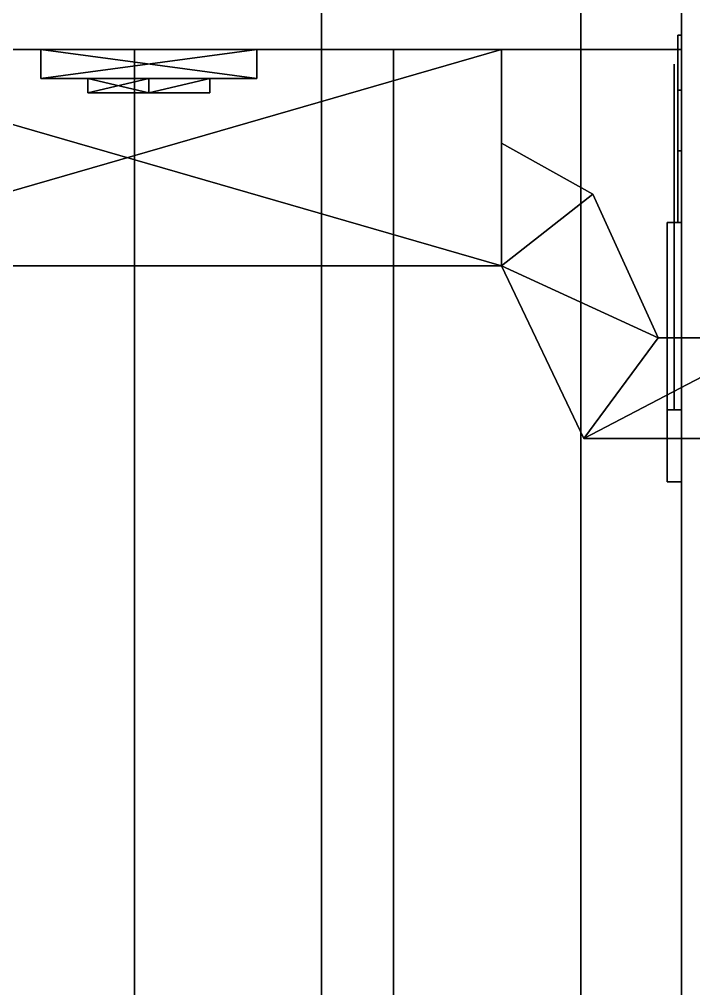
# Model space of a CAD drawing. Extents: x 0 to 4956, y -4930 to 0.
# Drawn here: x 624 to 670.8, y -2657.2 to -2589.9 of the extents above; entities that cross this region are included whole.
import ezdxf

# ---------------------------------------------------------------- set-up
doc = ezdxf.new("R2010")
doc.units = 0
for name, color, linetype in [('LAYER0', 7, 'CONTINUOUS'), ('LAYER144', 7, 'CONTINUOUS'), ('LAYER148', 7, 'CONTINUOUS'), ('LAYER152', 7, 'CONTINUOUS'), ('LAYER163', 7, 'CONTINUOUS'), ('LAYER372', 28, 'CONTINUOUS'), ('LAYER373', 253, 'CONTINUOUS'), ('LAYER374', 28, 'CONTINUOUS'), ('LAYER375', 253, 'CONTINUOUS'), ('LAYER376', 28, 'CONTINUOUS'), ('LAYER377', 253, 'CONTINUOUS'), ('LAYER378', 28, 'CONTINUOUS'), ('LAYER379', 253, 'CONTINUOUS'), ('LAYER380', 28, 'CONTINUOUS'), ('LAYER381', 253, 'CONTINUOUS'), ('LAYER382', 9, 'CONTINUOUS'), ('LAYER640', 9, 'CONTINUOUS'), ('LAYER698', 9, 'CONTINUOUS')]:
    doc.layers.add(name, color=color, linetype=linetype)

msp = doc.modelspace()

# ---------------------------------------------------------------- linework, layer by layer
at = {"layer": 'LAYER0', "invisible_edges": 1}
for points in [[(4956, 0), (0, -4930), (0, 0), (4956, 0)], [(4956, -4930, 5), (0, 0, 5), (0, -4930, 5), (4956, -4930, 5)], [(0, 0, 5), (4956, -4930, 5), (4956, 0, 5), (0, 0, 5)], [(0, -4930), (4956, 0), (4956, -4930), (0, -4930)]]:
    msp.add_3dface(points, dxfattribs=at)
at = {"layer": 'LAYER144', "invisible_edges": 1}
for points in [[(120, -2592, 5), (670, -2574, 5), (670, -2592, 5), (120, -2592, 5)], [(670, -2574, 5), (120, -2592, 5), (120, -2574, 5), (670, -2574, 5)], [(120, -2574, 2545), (670, -2592, 2545), (670, -2574, 2545), (120, -2574, 2545)], [(670, -2592, 2545), (120, -2574, 2545), (120, -2592, 2545), (670, -2592, 2545)], [(670, -2592, 2545), (670, -2574, 5), (670, -2574, 2545), (670, -2592, 2545)], [(670, -2574, 5), (670, -2592, 2545), (670, -2592, 5), (670, -2574, 5)], [(670, -2592, 2545), (120, -2592, 5), (670, -2592, 5), (670, -2592, 2545)], [(120, -2592, 5), (670, -2592, 2545), (120, -2592, 2545), (120, -2592, 5)]]:
    msp.add_3dface(points, dxfattribs=at)
at = {"layer": 'LAYER148', "invisible_edges": 1}
for points in [[(120, -2592, 85), (670, -3372, 85), (120, -3372, 85), (120, -2592, 85)], [(670, -3372, 85), (120, -2592, 85), (670, -2592, 85), (670, -3372, 85)], [(120, -2592, 85), (670, -2592, 103), (670, -2592, 85), (120, -2592, 85)], [(670, -2592, 103), (120, -2592, 85), (120, -2592, 103), (670, -2592, 103)], [(670, -2592, 103), (120, -3372, 103), (670, -3372, 103), (670, -2592, 103)], [(120, -3372, 103), (670, -2592, 103), (120, -2592, 103), (120, -3372, 103)], [(670, -2592, 103), (670, -3372, 85), (670, -2592, 85), (670, -2592, 103)], [(670, -3372, 85), (670, -2592, 103), (670, -3372, 103), (670, -3372, 85)]]:
    msp.add_3dface(points, dxfattribs=at)
at = {"layer": 'LAYER152', "invisible_edges": 1}
for points in [[(632, -2592, 85), (632, -3372, 5), (632, -3372, 85), (632, -2592, 85)], [(632, -3372, 5), (632, -2592, 85), (632, -2592, 5), (632, -3372, 5)], [(650, -2592, 5), (632, -3372, 5), (632, -2592, 5), (650, -2592, 5)], [(632, -3372, 5), (650, -2592, 5), (650, -3372, 5), (632, -3372, 5)], [(632, -2592, 85), (650, -2592, 5), (632, -2592, 5), (632, -2592, 85)], [(650, -2592, 5), (632, -2592, 85), (650, -2592, 85), (650, -2592, 5)], [(650, -3372, 85), (632, -2592, 85), (632, -3372, 85), (650, -3372, 85)], [(632, -2592, 85), (650, -3372, 85), (650, -2592, 85), (632, -2592, 85)], [(650, -2592, 5), (650, -3372, 85), (650, -3372, 5), (650, -2592, 5)], [(650, -3372, 85), (650, -2592, 5), (650, -2592, 85), (650, -3372, 85)]]:
    msp.add_3dface(points, dxfattribs=at)
at = {"layer": 'LAYER163', "invisible_edges": 1}
for points in [[(120, -3372, 2544), (670, -2592, 2544), (120, -2592, 2544), (120, -3372, 2544)], [(670, -2592, 2544), (120, -3372, 2544), (670, -3372, 2544), (670, -2592, 2544)], [(120, -2592, 2526), (670, -2592, 2544), (670, -2592, 2526), (120, -2592, 2526)], [(670, -2592, 2544), (120, -2592, 2526), (120, -2592, 2544), (670, -2592, 2544)], [(670, -3372, 2526), (120, -2592, 2526), (670, -2592, 2526), (670, -3372, 2526)], [(120, -2592, 2526), (670, -3372, 2526), (120, -3372, 2526), (120, -2592, 2526)], [(670, -3372, 2526), (670, -2592, 2544), (670, -3372, 2544), (670, -3372, 2526)], [(670, -2592, 2544), (670, -3372, 2526), (670, -2592, 2526), (670, -2592, 2544)]]:
    msp.add_3dface(points, dxfattribs=at)
at = {"layer": 'LAYER372'}
for points, invisible_edges in [([(669.75, -2591.99, 183.0251), (669.75, -2591, 188), (669.75, -2593, 188), (669.75, -2593, 182.5)], 10), ([(669.75, -2591, 188), (669.75, -2591.99, 192.9749), (669.75, -2593, 193.5), (669.75, -2593, 188)], 10), ([(669.75, -2594.808, 178.8076), (669.75, -2591.99, 183.0251), (669.75, -2593, 182.5), (669.75, -2596.5, 182.5)], 10), ([(669.75, -2591.99, 192.9749), (669.75, -2594.808, 197.1924), (669.75, -2596.5, 193.5), (669.75, -2593, 193.5)], 10), ([(669.5, -2593, 193.5), (669.5, -2593, 182.5), (669.5, -2600, 182.5), (669.5, -2599.791, 193.3167)], 4), ([(669.75, -2599.025, 175.9896), (669.75, -2594.808, 178.8076), (669.75, -2596.5, 182.5), (669.75, -2600, 182.5)], 10), ([(669.75, -2594.808, 197.1924), (669.75, -2599.025, 200.0104), (669.75, -2600, 193.5), (669.75, -2596.5, 193.5)], 10), ([(669.75, -2604, 175), (669.75, -2599.025, 175.9896), (669.75, -2600, 182.5), (669.75, -2604, 179)], 2), ([(669.75, -2599.025, 200.0104), (669.75, -2604, 201), (669.75, -2604, 197), (669.75, -2600, 193.5)], 8), ([(669.5, -2599.791, 193.3167), (669.5, -2600, 182.5), (669.5, -2604, 179), (669.5, -2604, 197)], 5), ([(669, -2622, 167), (669, -2617, 179), (669, -2604, 179), (669, -2604, 167)], 1), ([(669, -2622, 209), (669, -2617, 197), (669, -2604, 197), (669, -2604, 209)], 1), ([(669.5, -2604, 197), (669.5, -2604, 179), (669.5, -2617, 179), (669.5, -2617, 197)], 1), ([(669, -2622, 209), (669, -2622, 167), (669, -2617, 179), (669, -2617, 197)], 10)]:
    msp.add_3dface(points, dxfattribs=dict(at, invisible_edges=invisible_edges))
for points in [[(669, -2622, 167), (669, -2604, 167), (669, -2604, 167), (669, -2622, 167)], [(669, -2622, 209), (669, -2604, 209), (669, -2604, 209), (669, -2622, 209)], [(669, -2617, 179), (670, -2617, 179), (670, -2604, 179), (669, -2604, 179)], [(669, -2604, 179), (670, -2604, 179), (670, -2604, 167), (669, -2604, 167)], [(669, -2604, 167), (670, -2604, 167), (670, -2622, 167), (669, -2622, 167)], [(669, -2617, 197), (670, -2617, 197), (670, -2604, 197), (669, -2604, 197)], [(669, -2604, 197), (670, -2604, 197), (670, -2604, 209), (669, -2604, 209)], [(669, -2604, 209), (670, -2604, 209), (670, -2622, 209), (669, -2622, 209)], [(670, -2604, 179), (670, -2604, 167), (670, -2604, 179)], [(670, -2604, 197), (670, -2604, 209), (670, -2604, 197)], [(670, -2622, 167), (670, -2604, 167), (670, -2604, 209), (670, -2622, 209)], [(669, -2617, 179), (670, -2617, 179), (670, -2617, 197), (669, -2617, 197)], [(670, -2617, 179), (670, -2617, 197), (670, -2617, 179)], [(669, -2622, 209), (670, -2622, 209), (669, -2622, 209)], [(670, -2622, 167), (670, -2622, 209), (669, -2622, 209), (669, -2622, 167)]]:
    msp.add_3dface(points, dxfattribs=at)
at = {"layer": 'LAYER373'}
for points in [[(657.5, -2592, 181.2174), (657.5, -2607, 181.2174), (605.5, -2592, 181.2174), (657.5, -2592, 181.2174)], [(605.5, -2592, 181.2174), (657.5, -2607, 181.2174), (605.5, -2607, 181.2174), (605.5, -2592, 181.2174)], [(605.5, -2592, 194.7826), (605.5, -2607, 194.7826), (657.5, -2592, 194.7826), (605.5, -2592, 194.7826)], [(657.5, -2592, 194.7826), (605.5, -2607, 194.7826), (657.5, -2607, 194.7826), (657.5, -2592, 194.7826)], [(640.5, -2594, 214), (640.5, -2592, 214), (625.5, -2592, 214), (640.5, -2594, 214)], [(640.5, -2594, 214), (625.5, -2592, 214), (625.5, -2594, 214), (640.5, -2594, 214)], [(625.5, -2594, 214), (625.5, -2592, 214), (625.5, -2592, 162), (625.5, -2594, 214)], [(625.5, -2594, 214), (625.5, -2592, 162), (625.5, -2594, 162), (625.5, -2594, 214)], [(625.5, -2594, 162), (625.5, -2592, 162), (640.5, -2592, 162), (625.5, -2594, 162)], [(625.5, -2594, 162), (640.5, -2592, 162), (640.5, -2594, 162), (625.5, -2594, 162)], [(640.5, -2592, 162), (640.5, -2592, 214), (640.5, -2594, 214), (640.5, -2592, 162)], [(640.5, -2592, 162), (640.5, -2594, 214), (640.5, -2594, 162), (640.5, -2592, 162)], [(640.5, -2594, 162), (640.5, -2594, 214), (625.5, -2594, 214), (640.5, -2594, 162)], [(640.5, -2594, 162), (625.5, -2594, 214), (625.5, -2594, 162), (640.5, -2594, 162)], [(633, -2595, 201.2939), (628.76, -2595, 206.087), (633, -2594, 201.2939), (633, -2595, 201.2939)], [(633, -2594, 201.2939), (628.76, -2595, 206.087), (628.76, -2594, 206.087), (633, -2594, 201.2939)], [(628.76, -2595, 206.087), (633, -2595, 210.88), (628.76, -2594, 206.087), (628.76, -2595, 206.087)], [(628.76, -2594, 206.087), (633, -2595, 210.88), (633, -2594, 210.88), (628.76, -2594, 206.087)], [(633, -2594, 210.88), (628.76, -2594, 206.087), (633, -2594, 201.2939), (633, -2594, 210.88)], [(633, -2595, 165.12), (628.76, -2595, 169.913), (633, -2594, 165.12), (633, -2595, 165.12)], [(633, -2594, 165.12), (628.76, -2595, 169.913), (628.76, -2594, 169.913), (633, -2594, 165.12)], [(628.76, -2595, 169.913), (633, -2595, 174.7061), (628.76, -2594, 169.913), (628.76, -2595, 169.913)], [(628.76, -2594, 169.913), (633, -2595, 174.7061), (633, -2594, 174.7061), (628.76, -2594, 169.913)], [(633, -2594, 174.7061), (628.76, -2594, 169.913), (633, -2594, 165.12), (633, -2594, 174.7061)], [(637.24, -2595, 206.087), (633, -2595, 201.2939), (637.24, -2594, 206.087), (637.24, -2595, 206.087)], [(637.24, -2594, 206.087), (633, -2595, 201.2939), (633, -2594, 201.2939), (637.24, -2594, 206.087)], [(633, -2594, 210.88), (633, -2594, 201.2939), (637.24, -2594, 206.087), (633, -2594, 210.88)], [(633, -2594, 210.88), (633, -2595, 210.88), (637.24, -2594, 206.087), (633, -2594, 210.88)], [(637.24, -2594, 206.087), (633, -2595, 210.88), (637.24, -2595, 206.087), (637.24, -2594, 206.087)], [(637.24, -2595, 169.913), (633, -2595, 165.12), (637.24, -2594, 169.913), (637.24, -2595, 169.913)], [(637.24, -2594, 169.913), (633, -2595, 165.12), (633, -2594, 165.12), (637.24, -2594, 169.913)], [(633, -2594, 174.7061), (633, -2594, 165.12), (637.24, -2594, 169.913), (633, -2594, 174.7061)], [(633, -2594, 174.7061), (633, -2595, 174.7061), (637.24, -2594, 169.913), (633, -2594, 174.7061)], [(637.24, -2594, 169.913), (633, -2595, 174.7061), (637.24, -2595, 169.913), (637.24, -2594, 169.913)], [(633, -2595, 210.88), (628.76, -2595, 206.087), (637.24, -2595, 206.087), (633, -2595, 210.88)], [(637.24, -2595, 206.087), (628.76, -2595, 206.087), (633, -2595, 201.2939), (637.24, -2595, 206.087)], [(633, -2595, 174.7061), (628.76, -2595, 169.913), (637.24, -2595, 169.913), (633, -2595, 174.7061)], [(637.24, -2595, 169.913), (628.76, -2595, 169.913), (633, -2595, 165.12), (637.24, -2595, 169.913)], [(657.5, -2607, 194.7826), (663.84, -2602.04, 194.7826), (657.5, -2598.5, 194.7826), (657.5, -2607, 194.7826)], [(663.84, -2602.04, 181.2174), (657.5, -2607, 181.2174), (657.5, -2598.5, 181.2174), (663.84, -2602.04, 181.2174)], [(663.84, -2602.04, 194.7826), (657.5, -2607, 194.7826), (668.38, -2612, 194.7826), (663.84, -2602.04, 194.7826)], [(657.5, -2607, 181.2174), (663.84, -2602.04, 181.2174), (668.38, -2612, 181.2174), (657.5, -2607, 181.2174)], [(657.5, -2607, 181.2174), (657.5, -2607, 194.7826), (605.5, -2607, 181.2174), (657.5, -2607, 181.2174)], [(605.5, -2607, 181.2174), (657.5, -2607, 194.7826), (605.5, -2607, 194.7826), (605.5, -2607, 181.2174)], [(668.38, -2612, 194.7826), (657.5, -2607, 194.7826), (663.23, -2619, 194.7826), (668.38, -2612, 194.7826)], [(663.23, -2619, 181.2174), (663.23, -2619, 194.7826), (657.5, -2607, 181.2174), (663.23, -2619, 181.2174)], [(657.5, -2607, 181.2174), (663.23, -2619, 194.7826), (657.5, -2607, 194.7826), (657.5, -2607, 181.2174)], [(657.5, -2607, 181.2174), (668.38, -2612, 181.2174), (663.23, -2619, 181.2174), (657.5, -2607, 181.2174)], [(663.23, -2619, 194.7826), (677.6, -2619, 194.7826), (676.6, -2612, 194.7826), (663.23, -2619, 194.7826)], [(663.23, -2619, 194.7826), (676.6, -2612, 194.7826), (668.38, -2612, 194.7826), (663.23, -2619, 194.7826)], [(677.6, -2619, 181.2174), (663.23, -2619, 181.2174), (676.6, -2612, 181.2174), (677.6, -2619, 181.2174)], [(676.6, -2612, 181.2174), (663.23, -2619, 181.2174), (668.38, -2612, 181.2174), (676.6, -2612, 181.2174)], [(663.23, -2619, 194.7826), (663.23, -2619, 181.2174), (677.6, -2619, 181.2174), (663.23, -2619, 194.7826)], [(663.23, -2619, 194.7826), (677.6, -2619, 181.2174), (677.6, -2619, 194.7826), (663.23, -2619, 194.7826)]]:
    msp.add_3dface(points, dxfattribs=at)
at = {"layer": 'LAYER374'}
for points, invisible_edges in [([(669.75, -2591.99, 746.5251), (669.75, -2591, 751.5), (669.75, -2593, 751.5), (669.75, -2593, 746)], 10), ([(669.75, -2591, 751.5), (669.75, -2591.99, 756.4749), (669.75, -2593, 757), (669.75, -2593, 751.5)], 10), ([(669.75, -2594.808, 742.3076), (669.75, -2591.99, 746.5251), (669.75, -2593, 746), (669.75, -2596.5, 746)], 10), ([(669.75, -2591.99, 756.4749), (669.75, -2594.808, 760.6924), (669.75, -2596.5, 757), (669.75, -2593, 757)], 10), ([(669.5, -2593, 757), (669.5, -2593, 746), (669.5, -2600, 746), (669.5, -2599.791, 756.8167)], 4), ([(669.75, -2599.025, 739.4896), (669.75, -2594.808, 742.3076), (669.75, -2596.5, 746), (669.75, -2600, 746)], 10), ([(669.75, -2594.808, 760.6924), (669.75, -2599.025, 763.5104), (669.75, -2600, 757), (669.75, -2596.5, 757)], 10), ([(669.75, -2604, 738.5), (669.75, -2599.025, 739.4896), (669.75, -2600, 746), (669.75, -2604, 742.5)], 2), ([(669.75, -2599.025, 763.5104), (669.75, -2604, 764.5), (669.75, -2604, 760.5), (669.75, -2600, 757)], 8), ([(669.5, -2599.791, 756.8167), (669.5, -2600, 746), (669.5, -2604, 742.5), (669.5, -2604, 760.5)], 5), ([(669, -2622, 730.5), (669, -2617, 742.5), (669, -2604, 742.5), (669, -2604, 730.5)], 1), ([(669, -2622, 772.5), (669, -2617, 760.5), (669, -2604, 760.5), (669, -2604, 772.5)], 1), ([(669.5, -2604, 760.5), (669.5, -2604, 742.5), (669.5, -2617, 742.5), (669.5, -2617, 760.5)], 1), ([(669, -2622, 772.5), (669, -2622, 730.5), (669, -2617, 742.5), (669, -2617, 760.5)], 10)]:
    msp.add_3dface(points, dxfattribs=dict(at, invisible_edges=invisible_edges))
for points in [[(669, -2622, 730.5), (669, -2604, 730.5), (669, -2604, 730.5), (669, -2622, 730.5)], [(669, -2622, 772.5), (669, -2604, 772.5), (669, -2604, 772.5), (669, -2622, 772.5)], [(669, -2617, 742.5), (670, -2617, 742.5), (670, -2604, 742.5), (669, -2604, 742.5)], [(669, -2604, 742.5), (670, -2604, 742.5), (670, -2604, 730.5), (669, -2604, 730.5)], [(669, -2604, 730.5), (670, -2604, 730.5), (670, -2622, 730.5), (669, -2622, 730.5)], [(669, -2617, 760.5), (670, -2617, 760.5), (670, -2604, 760.5), (669, -2604, 760.5)], [(669, -2604, 760.5), (670, -2604, 760.5), (670, -2604, 772.5), (669, -2604, 772.5)], [(669, -2604, 772.5), (670, -2604, 772.5), (670, -2622, 772.5), (669, -2622, 772.5)], [(670, -2604, 742.5), (670, -2604, 730.5), (670, -2604, 742.5)], [(670, -2604, 760.5), (670, -2604, 772.5), (670, -2604, 760.5)], [(670, -2622, 730.5), (670, -2604, 730.5), (670, -2604, 772.5), (670, -2622, 772.5)], [(669, -2617, 742.5), (670, -2617, 742.5), (670, -2617, 760.5), (669, -2617, 760.5)], [(670, -2617, 742.5), (670, -2617, 760.5), (670, -2617, 742.5)], [(669, -2622, 772.5), (670, -2622, 772.5), (669, -2622, 772.5)], [(670, -2622, 730.5), (670, -2622, 772.5), (669, -2622, 772.5), (669, -2622, 730.5)]]:
    msp.add_3dface(points, dxfattribs=at)
at = {"layer": 'LAYER375'}
for points in [[(657.5, -2592, 744.7174), (657.5, -2607, 744.7174), (605.5, -2592, 744.7174), (657.5, -2592, 744.7174)], [(605.5, -2592, 744.7174), (657.5, -2607, 744.7174), (605.5, -2607, 744.7174), (605.5, -2592, 744.7174)], [(605.5, -2592, 758.2826), (605.5, -2607, 758.2826), (657.5, -2592, 758.2826), (605.5, -2592, 758.2826)], [(657.5, -2592, 758.2826), (605.5, -2607, 758.2826), (657.5, -2607, 758.2826), (657.5, -2592, 758.2826)], [(640.5, -2594, 777.5), (640.5, -2592, 777.5), (625.5, -2592, 777.5), (640.5, -2594, 777.5)], [(640.5, -2594, 777.5), (625.5, -2592, 777.5), (625.5, -2594, 777.5), (640.5, -2594, 777.5)], [(625.5, -2594, 777.5), (625.5, -2592, 777.5), (625.5, -2592, 725.5), (625.5, -2594, 777.5)], [(625.5, -2594, 777.5), (625.5, -2592, 725.5), (625.5, -2594, 725.5), (625.5, -2594, 777.5)], [(625.5, -2594, 725.5), (625.5, -2592, 725.5), (640.5, -2592, 725.5), (625.5, -2594, 725.5)], [(625.5, -2594, 725.5), (640.5, -2592, 725.5), (640.5, -2594, 725.5), (625.5, -2594, 725.5)], [(640.5, -2592, 725.5), (640.5, -2592, 777.5), (640.5, -2594, 777.5), (640.5, -2592, 725.5)], [(640.5, -2592, 725.5), (640.5, -2594, 777.5), (640.5, -2594, 725.5), (640.5, -2592, 725.5)], [(640.5, -2594, 725.5), (640.5, -2594, 777.5), (625.5, -2594, 777.5), (640.5, -2594, 725.5)], [(640.5, -2594, 725.5), (625.5, -2594, 777.5), (625.5, -2594, 725.5), (640.5, -2594, 725.5)], [(633, -2595, 764.7939), (628.76, -2595, 769.587), (633, -2594, 764.7939), (633, -2595, 764.7939)], [(633, -2594, 764.7939), (628.76, -2595, 769.587), (628.76, -2594, 769.587), (633, -2594, 764.7939)], [(628.76, -2595, 769.587), (633, -2595, 774.38), (628.76, -2594, 769.587), (628.76, -2595, 769.587)], [(628.76, -2594, 769.587), (633, -2595, 774.38), (633, -2594, 774.38), (628.76, -2594, 769.587)], [(633, -2594, 774.38), (628.76, -2594, 769.587), (633, -2594, 764.7939), (633, -2594, 774.38)], [(633, -2595, 728.62), (628.76, -2595, 733.413), (633, -2594, 728.62), (633, -2595, 728.62)], [(633, -2594, 728.62), (628.76, -2595, 733.413), (628.76, -2594, 733.413), (633, -2594, 728.62)], [(628.76, -2595, 733.413), (633, -2595, 738.2061), (628.76, -2594, 733.413), (628.76, -2595, 733.413)], [(628.76, -2594, 733.413), (633, -2595, 738.2061), (633, -2594, 738.2061), (628.76, -2594, 733.413)], [(633, -2594, 738.2061), (628.76, -2594, 733.413), (633, -2594, 728.62), (633, -2594, 738.2061)], [(637.24, -2595, 769.587), (633, -2595, 764.7939), (637.24, -2594, 769.587), (637.24, -2595, 769.587)], [(637.24, -2594, 769.587), (633, -2595, 764.7939), (633, -2594, 764.7939), (637.24, -2594, 769.587)], [(633, -2594, 774.38), (633, -2594, 764.7939), (637.24, -2594, 769.587), (633, -2594, 774.38)], [(633, -2594, 774.38), (633, -2595, 774.38), (637.24, -2594, 769.587), (633, -2594, 774.38)], [(637.24, -2594, 769.587), (633, -2595, 774.38), (637.24, -2595, 769.587), (637.24, -2594, 769.587)], [(637.24, -2595, 733.413), (633, -2595, 728.62), (637.24, -2594, 733.413), (637.24, -2595, 733.413)], [(637.24, -2594, 733.413), (633, -2595, 728.62), (633, -2594, 728.62), (637.24, -2594, 733.413)], [(633, -2594, 738.2061), (633, -2594, 728.62), (637.24, -2594, 733.413), (633, -2594, 738.2061)], [(633, -2594, 738.2061), (633, -2595, 738.2061), (637.24, -2594, 733.413), (633, -2594, 738.2061)], [(637.24, -2594, 733.413), (633, -2595, 738.2061), (637.24, -2595, 733.413), (637.24, -2594, 733.413)], [(633, -2595, 774.38), (628.76, -2595, 769.587), (637.24, -2595, 769.587), (633, -2595, 774.38)], [(637.24, -2595, 769.587), (628.76, -2595, 769.587), (633, -2595, 764.7939), (637.24, -2595, 769.587)], [(633, -2595, 738.2061), (628.76, -2595, 733.413), (637.24, -2595, 733.413), (633, -2595, 738.2061)], [(637.24, -2595, 733.413), (628.76, -2595, 733.413), (633, -2595, 728.62), (637.24, -2595, 733.413)], [(657.5, -2607, 758.2826), (663.84, -2602.04, 758.2826), (657.5, -2598.5, 758.2826), (657.5, -2607, 758.2826)], [(663.84, -2602.04, 744.7174), (657.5, -2607, 744.7174), (657.5, -2598.5, 744.7174), (663.84, -2602.04, 744.7174)], [(663.84, -2602.04, 758.2826), (657.5, -2607, 758.2826), (668.38, -2612, 758.2826), (663.84, -2602.04, 758.2826)], [(657.5, -2607, 744.7174), (663.84, -2602.04, 744.7174), (668.38, -2612, 744.7174), (657.5, -2607, 744.7174)], [(657.5, -2607, 744.7174), (657.5, -2607, 758.2826), (605.5, -2607, 744.7174), (657.5, -2607, 744.7174)], [(605.5, -2607, 744.7174), (657.5, -2607, 758.2826), (605.5, -2607, 758.2826), (605.5, -2607, 744.7174)], [(668.38, -2612, 758.2826), (657.5, -2607, 758.2826), (663.23, -2619, 758.2826), (668.38, -2612, 758.2826)], [(663.23, -2619, 744.7174), (663.23, -2619, 758.2826), (657.5, -2607, 744.7174), (663.23, -2619, 744.7174)], [(657.5, -2607, 744.7174), (663.23, -2619, 758.2826), (657.5, -2607, 758.2826), (657.5, -2607, 744.7174)], [(657.5, -2607, 744.7174), (668.38, -2612, 744.7174), (663.23, -2619, 744.7174), (657.5, -2607, 744.7174)], [(663.23, -2619, 758.2826), (677.6, -2619, 758.2826), (676.6, -2612, 758.2826), (663.23, -2619, 758.2826)], [(663.23, -2619, 758.2826), (676.6, -2612, 758.2826), (668.38, -2612, 758.2826), (663.23, -2619, 758.2826)], [(677.6, -2619, 744.7174), (663.23, -2619, 744.7174), (676.6, -2612, 744.7174), (677.6, -2619, 744.7174)], [(676.6, -2612, 744.7174), (663.23, -2619, 744.7174), (668.38, -2612, 744.7174), (676.6, -2612, 744.7174)], [(663.23, -2619, 758.2826), (663.23, -2619, 744.7174), (677.6, -2619, 744.7174), (663.23, -2619, 758.2826)], [(663.23, -2619, 758.2826), (677.6, -2619, 744.7174), (677.6, -2619, 758.2826), (663.23, -2619, 758.2826)]]:
    msp.add_3dface(points, dxfattribs=at)
at = {"layer": 'LAYER376'}
for points, invisible_edges in [([(669.75, -2591.99, 1310.025), (669.75, -2591, 1315), (669.75, -2593, 1315), (669.75, -2593, 1309.5)], 10), ([(669.75, -2591, 1315), (669.75, -2591.99, 1319.975), (669.75, -2593, 1320.5), (669.75, -2593, 1315)], 10), ([(669.75, -2594.808, 1305.808), (669.75, -2591.99, 1310.025), (669.75, -2593, 1309.5), (669.75, -2596.5, 1309.5)], 10), ([(669.75, -2591.99, 1319.975), (669.75, -2594.808, 1324.192), (669.75, -2596.5, 1320.5), (669.75, -2593, 1320.5)], 10), ([(669.5, -2593, 1320.5), (669.5, -2593, 1309.5), (669.5, -2600, 1309.5), (669.5, -2599.791, 1320.317)], 4), ([(669.75, -2599.025, 1302.99), (669.75, -2594.808, 1305.808), (669.75, -2596.5, 1309.5), (669.75, -2600, 1309.5)], 10), ([(669.75, -2594.808, 1324.192), (669.75, -2599.025, 1327.01), (669.75, -2600, 1320.5), (669.75, -2596.5, 1320.5)], 10), ([(669.75, -2604, 1302), (669.75, -2599.025, 1302.99), (669.75, -2600, 1309.5), (669.75, -2604, 1306)], 2), ([(669.75, -2599.025, 1327.01), (669.75, -2604, 1328), (669.75, -2604, 1324), (669.75, -2600, 1320.5)], 8), ([(669.5, -2599.791, 1320.317), (669.5, -2600, 1309.5), (669.5, -2604, 1306), (669.5, -2604, 1324)], 5), ([(669, -2622, 1294), (669, -2617, 1306), (669, -2604, 1306), (669, -2604, 1294)], 1), ([(669, -2622, 1336), (669, -2617, 1324), (669, -2604, 1324), (669, -2604, 1336)], 1), ([(669.5, -2604, 1324), (669.5, -2604, 1306), (669.5, -2617, 1306), (669.5, -2617, 1324)], 1), ([(669, -2622, 1336), (669, -2622, 1294), (669, -2617, 1306), (669, -2617, 1324)], 10)]:
    msp.add_3dface(points, dxfattribs=dict(at, invisible_edges=invisible_edges))
for points in [[(669, -2622, 1294), (669, -2604, 1294), (669, -2604, 1294), (669, -2622, 1294)], [(669, -2622, 1336), (669, -2604, 1336), (669, -2604, 1336), (669, -2622, 1336)], [(669, -2617, 1306), (670, -2617, 1306), (670, -2604, 1306), (669, -2604, 1306)], [(669, -2604, 1306), (670, -2604, 1306), (670, -2604, 1294), (669, -2604, 1294)], [(669, -2604, 1294), (670, -2604, 1294), (670, -2622, 1294), (669, -2622, 1294)], [(669, -2617, 1324), (670, -2617, 1324), (670, -2604, 1324), (669, -2604, 1324)], [(669, -2604, 1324), (670, -2604, 1324), (670, -2604, 1336), (669, -2604, 1336)], [(669, -2604, 1336), (670, -2604, 1336), (670, -2622, 1336), (669, -2622, 1336)], [(670, -2604, 1306), (670, -2604, 1294), (670, -2604, 1306)], [(670, -2604, 1324), (670, -2604, 1336), (670, -2604, 1324)], [(670, -2622, 1294), (670, -2604, 1294), (670, -2604, 1336), (670, -2622, 1336)], [(669, -2617, 1306), (670, -2617, 1306), (670, -2617, 1324), (669, -2617, 1324)], [(670, -2617, 1306), (670, -2617, 1324), (670, -2617, 1306)], [(669, -2622, 1336), (670, -2622, 1336), (669, -2622, 1336)], [(670, -2622, 1294), (670, -2622, 1336), (669, -2622, 1336), (669, -2622, 1294)]]:
    msp.add_3dface(points, dxfattribs=at)
at = {"layer": 'LAYER377'}
for points in [[(657.5, -2592, 1308.217), (657.5, -2607, 1308.217), (605.5, -2592, 1308.217), (657.5, -2592, 1308.217)], [(605.5, -2592, 1308.217), (657.5, -2607, 1308.217), (605.5, -2607, 1308.217), (605.5, -2592, 1308.217)], [(605.5, -2592, 1321.783), (605.5, -2607, 1321.783), (657.5, -2592, 1321.783), (605.5, -2592, 1321.783)], [(657.5, -2592, 1321.783), (605.5, -2607, 1321.783), (657.5, -2607, 1321.783), (657.5, -2592, 1321.783)], [(640.5, -2594, 1341), (640.5, -2592, 1341), (625.5, -2592, 1341), (640.5, -2594, 1341)], [(640.5, -2594, 1341), (625.5, -2592, 1341), (625.5, -2594, 1341), (640.5, -2594, 1341)], [(625.5, -2594, 1341), (625.5, -2592, 1341), (625.5, -2592, 1289), (625.5, -2594, 1341)], [(625.5, -2594, 1341), (625.5, -2592, 1289), (625.5, -2594, 1289), (625.5, -2594, 1341)], [(625.5, -2594, 1289), (625.5, -2592, 1289), (640.5, -2592, 1289), (625.5, -2594, 1289)], [(625.5, -2594, 1289), (640.5, -2592, 1289), (640.5, -2594, 1289), (625.5, -2594, 1289)], [(640.5, -2592, 1289), (640.5, -2592, 1341), (640.5, -2594, 1341), (640.5, -2592, 1289)], [(640.5, -2592, 1289), (640.5, -2594, 1341), (640.5, -2594, 1289), (640.5, -2592, 1289)], [(640.5, -2594, 1289), (640.5, -2594, 1341), (625.5, -2594, 1341), (640.5, -2594, 1289)], [(640.5, -2594, 1289), (625.5, -2594, 1341), (625.5, -2594, 1289), (640.5, -2594, 1289)], [(633, -2595, 1328.294), (628.76, -2595, 1333.087), (633, -2594, 1328.294), (633, -2595, 1328.294)], [(633, -2594, 1328.294), (628.76, -2595, 1333.087), (628.76, -2594, 1333.087), (633, -2594, 1328.294)], [(628.76, -2595, 1333.087), (633, -2595, 1337.88), (628.76, -2594, 1333.087), (628.76, -2595, 1333.087)], [(628.76, -2594, 1333.087), (633, -2595, 1337.88), (633, -2594, 1337.88), (628.76, -2594, 1333.087)], [(633, -2594, 1337.88), (628.76, -2594, 1333.087), (633, -2594, 1328.294), (633, -2594, 1337.88)], [(633, -2595, 1292.12), (628.76, -2595, 1296.913), (633, -2594, 1292.12), (633, -2595, 1292.12)], [(633, -2594, 1292.12), (628.76, -2595, 1296.913), (628.76, -2594, 1296.913), (633, -2594, 1292.12)], [(628.76, -2595, 1296.913), (633, -2595, 1301.706), (628.76, -2594, 1296.913), (628.76, -2595, 1296.913)], [(628.76, -2594, 1296.913), (633, -2595, 1301.706), (633, -2594, 1301.706), (628.76, -2594, 1296.913)], [(633, -2594, 1301.706), (628.76, -2594, 1296.913), (633, -2594, 1292.12), (633, -2594, 1301.706)], [(637.24, -2595, 1333.087), (633, -2595, 1328.294), (637.24, -2594, 1333.087), (637.24, -2595, 1333.087)], [(637.24, -2594, 1333.087), (633, -2595, 1328.294), (633, -2594, 1328.294), (637.24, -2594, 1333.087)], [(633, -2594, 1337.88), (633, -2594, 1328.294), (637.24, -2594, 1333.087), (633, -2594, 1337.88)], [(633, -2594, 1337.88), (633, -2595, 1337.88), (637.24, -2594, 1333.087), (633, -2594, 1337.88)], [(637.24, -2594, 1333.087), (633, -2595, 1337.88), (637.24, -2595, 1333.087), (637.24, -2594, 1333.087)], [(637.24, -2595, 1296.913), (633, -2595, 1292.12), (637.24, -2594, 1296.913), (637.24, -2595, 1296.913)], [(637.24, -2594, 1296.913), (633, -2595, 1292.12), (633, -2594, 1292.12), (637.24, -2594, 1296.913)], [(633, -2594, 1301.706), (633, -2594, 1292.12), (637.24, -2594, 1296.913), (633, -2594, 1301.706)], [(633, -2594, 1301.706), (633, -2595, 1301.706), (637.24, -2594, 1296.913), (633, -2594, 1301.706)], [(637.24, -2594, 1296.913), (633, -2595, 1301.706), (637.24, -2595, 1296.913), (637.24, -2594, 1296.913)], [(633, -2595, 1337.88), (628.76, -2595, 1333.087), (637.24, -2595, 1333.087), (633, -2595, 1337.88)], [(637.24, -2595, 1333.087), (628.76, -2595, 1333.087), (633, -2595, 1328.294), (637.24, -2595, 1333.087)], [(633, -2595, 1301.706), (628.76, -2595, 1296.913), (637.24, -2595, 1296.913), (633, -2595, 1301.706)], [(637.24, -2595, 1296.913), (628.76, -2595, 1296.913), (633, -2595, 1292.12), (637.24, -2595, 1296.913)], [(657.5, -2607, 1321.783), (663.84, -2602.04, 1321.783), (657.5, -2598.5, 1321.783), (657.5, -2607, 1321.783)], [(663.84, -2602.04, 1308.217), (657.5, -2607, 1308.217), (657.5, -2598.5, 1308.217), (663.84, -2602.04, 1308.217)], [(663.84, -2602.04, 1321.783), (657.5, -2607, 1321.783), (668.38, -2612, 1321.783), (663.84, -2602.04, 1321.783)], [(657.5, -2607, 1308.217), (663.84, -2602.04, 1308.217), (668.38, -2612, 1308.217), (657.5, -2607, 1308.217)], [(657.5, -2607, 1308.217), (657.5, -2607, 1321.783), (605.5, -2607, 1308.217), (657.5, -2607, 1308.217)], [(605.5, -2607, 1308.217), (657.5, -2607, 1321.783), (605.5, -2607, 1321.783), (605.5, -2607, 1308.217)], [(668.38, -2612, 1321.783), (657.5, -2607, 1321.783), (663.23, -2619, 1321.783), (668.38, -2612, 1321.783)], [(663.23, -2619, 1308.217), (663.23, -2619, 1321.783), (657.5, -2607, 1308.217), (663.23, -2619, 1308.217)], [(657.5, -2607, 1308.217), (663.23, -2619, 1321.783), (657.5, -2607, 1321.783), (657.5, -2607, 1308.217)], [(657.5, -2607, 1308.217), (668.38, -2612, 1308.217), (663.23, -2619, 1308.217), (657.5, -2607, 1308.217)], [(663.23, -2619, 1321.783), (677.6, -2619, 1321.783), (676.6, -2612, 1321.783), (663.23, -2619, 1321.783)], [(663.23, -2619, 1321.783), (676.6, -2612, 1321.783), (668.38, -2612, 1321.783), (663.23, -2619, 1321.783)], [(677.6, -2619, 1308.217), (663.23, -2619, 1308.217), (676.6, -2612, 1308.217), (677.6, -2619, 1308.217)], [(676.6, -2612, 1308.217), (663.23, -2619, 1308.217), (668.38, -2612, 1308.217), (676.6, -2612, 1308.217)], [(663.23, -2619, 1321.783), (663.23, -2619, 1308.217), (677.6, -2619, 1308.217), (663.23, -2619, 1321.783)], [(663.23, -2619, 1321.783), (677.6, -2619, 1308.217), (677.6, -2619, 1321.783), (663.23, -2619, 1321.783)]]:
    msp.add_3dface(points, dxfattribs=at)
at = {"layer": 'LAYER378'}
for points, invisible_edges in [([(669.75, -2591.99, 1873.525), (669.75, -2591, 1878.5), (669.75, -2593, 1878.5), (669.75, -2593, 1873)], 10), ([(669.75, -2591, 1878.5), (669.75, -2591.99, 1883.475), (669.75, -2593, 1884), (669.75, -2593, 1878.5)], 10), ([(669.75, -2594.808, 1869.308), (669.75, -2591.99, 1873.525), (669.75, -2593, 1873), (669.75, -2596.5, 1873)], 10), ([(669.75, -2591.99, 1883.475), (669.75, -2594.808, 1887.692), (669.75, -2596.5, 1884), (669.75, -2593, 1884)], 10), ([(669.5, -2593, 1884), (669.5, -2593, 1873), (669.5, -2600, 1873), (669.5, -2599.791, 1883.817)], 4), ([(669.75, -2599.025, 1866.49), (669.75, -2594.808, 1869.308), (669.75, -2596.5, 1873), (669.75, -2600, 1873)], 10), ([(669.75, -2594.808, 1887.692), (669.75, -2599.025, 1890.51), (669.75, -2600, 1884), (669.75, -2596.5, 1884)], 10), ([(669.75, -2604, 1865.5), (669.75, -2599.025, 1866.49), (669.75, -2600, 1873), (669.75, -2604, 1869.5)], 2), ([(669.75, -2599.025, 1890.51), (669.75, -2604, 1891.5), (669.75, -2604, 1887.5), (669.75, -2600, 1884)], 8), ([(669.5, -2599.791, 1883.817), (669.5, -2600, 1873), (669.5, -2604, 1869.5), (669.5, -2604, 1887.5)], 5), ([(669, -2622, 1857.5), (669, -2617, 1869.5), (669, -2604, 1869.5), (669, -2604, 1857.5)], 1), ([(669, -2622, 1899.5), (669, -2617, 1887.5), (669, -2604, 1887.5), (669, -2604, 1899.5)], 1), ([(669.5, -2604, 1887.5), (669.5, -2604, 1869.5), (669.5, -2617, 1869.5), (669.5, -2617, 1887.5)], 1), ([(669, -2622, 1899.5), (669, -2622, 1857.5), (669, -2617, 1869.5), (669, -2617, 1887.5)], 10)]:
    msp.add_3dface(points, dxfattribs=dict(at, invisible_edges=invisible_edges))
for points in [[(669, -2622, 1857.5), (669, -2604, 1857.5), (669, -2604, 1857.5), (669, -2622, 1857.5)], [(669, -2622, 1899.5), (669, -2604, 1899.5), (669, -2604, 1899.5), (669, -2622, 1899.5)], [(669, -2617, 1869.5), (670, -2617, 1869.5), (670, -2604, 1869.5), (669, -2604, 1869.5)], [(669, -2604, 1869.5), (670, -2604, 1869.5), (670, -2604, 1857.5), (669, -2604, 1857.5)], [(669, -2604, 1857.5), (670, -2604, 1857.5), (670, -2622, 1857.5), (669, -2622, 1857.5)], [(669, -2617, 1887.5), (670, -2617, 1887.5), (670, -2604, 1887.5), (669, -2604, 1887.5)], [(669, -2604, 1887.5), (670, -2604, 1887.5), (670, -2604, 1899.5), (669, -2604, 1899.5)], [(669, -2604, 1899.5), (670, -2604, 1899.5), (670, -2622, 1899.5), (669, -2622, 1899.5)], [(670, -2604, 1869.5), (670, -2604, 1857.5), (670, -2604, 1869.5)], [(670, -2604, 1887.5), (670, -2604, 1899.5), (670, -2604, 1887.5)], [(670, -2622, 1857.5), (670, -2604, 1857.5), (670, -2604, 1899.5), (670, -2622, 1899.5)], [(669, -2617, 1869.5), (670, -2617, 1869.5), (670, -2617, 1887.5), (669, -2617, 1887.5)], [(670, -2617, 1869.5), (670, -2617, 1887.5), (670, -2617, 1869.5)], [(669, -2622, 1899.5), (670, -2622, 1899.5), (669, -2622, 1899.5)], [(670, -2622, 1857.5), (670, -2622, 1899.5), (669, -2622, 1899.5), (669, -2622, 1857.5)]]:
    msp.add_3dface(points, dxfattribs=at)
at = {"layer": 'LAYER379'}
for points in [[(657.5, -2592, 1871.717), (657.5, -2607, 1871.717), (605.5, -2592, 1871.717), (657.5, -2592, 1871.717)], [(605.5, -2592, 1871.717), (657.5, -2607, 1871.717), (605.5, -2607, 1871.717), (605.5, -2592, 1871.717)], [(605.5, -2592, 1885.283), (605.5, -2607, 1885.283), (657.5, -2592, 1885.283), (605.5, -2592, 1885.283)], [(657.5, -2592, 1885.283), (605.5, -2607, 1885.283), (657.5, -2607, 1885.283), (657.5, -2592, 1885.283)], [(640.5, -2594, 1904.5), (640.5, -2592, 1904.5), (625.5, -2592, 1904.5), (640.5, -2594, 1904.5)], [(640.5, -2594, 1904.5), (625.5, -2592, 1904.5), (625.5, -2594, 1904.5), (640.5, -2594, 1904.5)], [(625.5, -2594, 1904.5), (625.5, -2592, 1904.5), (625.5, -2592, 1852.5), (625.5, -2594, 1904.5)], [(625.5, -2594, 1904.5), (625.5, -2592, 1852.5), (625.5, -2594, 1852.5), (625.5, -2594, 1904.5)], [(625.5, -2594, 1852.5), (625.5, -2592, 1852.5), (640.5, -2592, 1852.5), (625.5, -2594, 1852.5)], [(625.5, -2594, 1852.5), (640.5, -2592, 1852.5), (640.5, -2594, 1852.5), (625.5, -2594, 1852.5)], [(640.5, -2592, 1852.5), (640.5, -2592, 1904.5), (640.5, -2594, 1904.5), (640.5, -2592, 1852.5)], [(640.5, -2592, 1852.5), (640.5, -2594, 1904.5), (640.5, -2594, 1852.5), (640.5, -2592, 1852.5)], [(640.5, -2594, 1852.5), (640.5, -2594, 1904.5), (625.5, -2594, 1904.5), (640.5, -2594, 1852.5)], [(640.5, -2594, 1852.5), (625.5, -2594, 1904.5), (625.5, -2594, 1852.5), (640.5, -2594, 1852.5)], [(633, -2595, 1891.794), (628.76, -2595, 1896.587), (633, -2594, 1891.794), (633, -2595, 1891.794)], [(633, -2594, 1891.794), (628.76, -2595, 1896.587), (628.76, -2594, 1896.587), (633, -2594, 1891.794)], [(628.76, -2595, 1896.587), (633, -2595, 1901.38), (628.76, -2594, 1896.587), (628.76, -2595, 1896.587)], [(628.76, -2594, 1896.587), (633, -2595, 1901.38), (633, -2594, 1901.38), (628.76, -2594, 1896.587)], [(633, -2594, 1901.38), (628.76, -2594, 1896.587), (633, -2594, 1891.794), (633, -2594, 1901.38)], [(633, -2595, 1855.62), (628.76, -2595, 1860.413), (633, -2594, 1855.62), (633, -2595, 1855.62)], [(633, -2594, 1855.62), (628.76, -2595, 1860.413), (628.76, -2594, 1860.413), (633, -2594, 1855.62)], [(628.76, -2595, 1860.413), (633, -2595, 1865.206), (628.76, -2594, 1860.413), (628.76, -2595, 1860.413)], [(628.76, -2594, 1860.413), (633, -2595, 1865.206), (633, -2594, 1865.206), (628.76, -2594, 1860.413)], [(633, -2594, 1865.206), (628.76, -2594, 1860.413), (633, -2594, 1855.62), (633, -2594, 1865.206)], [(637.24, -2595, 1896.587), (633, -2595, 1891.794), (637.24, -2594, 1896.587), (637.24, -2595, 1896.587)], [(637.24, -2594, 1896.587), (633, -2595, 1891.794), (633, -2594, 1891.794), (637.24, -2594, 1896.587)], [(633, -2594, 1901.38), (633, -2594, 1891.794), (637.24, -2594, 1896.587), (633, -2594, 1901.38)], [(633, -2594, 1901.38), (633, -2595, 1901.38), (637.24, -2594, 1896.587), (633, -2594, 1901.38)], [(637.24, -2594, 1896.587), (633, -2595, 1901.38), (637.24, -2595, 1896.587), (637.24, -2594, 1896.587)], [(637.24, -2595, 1860.413), (633, -2595, 1855.62), (637.24, -2594, 1860.413), (637.24, -2595, 1860.413)], [(637.24, -2594, 1860.413), (633, -2595, 1855.62), (633, -2594, 1855.62), (637.24, -2594, 1860.413)], [(633, -2594, 1865.206), (633, -2594, 1855.62), (637.24, -2594, 1860.413), (633, -2594, 1865.206)], [(633, -2594, 1865.206), (633, -2595, 1865.206), (637.24, -2594, 1860.413), (633, -2594, 1865.206)], [(637.24, -2594, 1860.413), (633, -2595, 1865.206), (637.24, -2595, 1860.413), (637.24, -2594, 1860.413)], [(633, -2595, 1901.38), (628.76, -2595, 1896.587), (637.24, -2595, 1896.587), (633, -2595, 1901.38)], [(637.24, -2595, 1896.587), (628.76, -2595, 1896.587), (633, -2595, 1891.794), (637.24, -2595, 1896.587)], [(633, -2595, 1865.206), (628.76, -2595, 1860.413), (637.24, -2595, 1860.413), (633, -2595, 1865.206)], [(637.24, -2595, 1860.413), (628.76, -2595, 1860.413), (633, -2595, 1855.62), (637.24, -2595, 1860.413)], [(657.5, -2607, 1885.283), (663.84, -2602.04, 1885.283), (657.5, -2598.5, 1885.283), (657.5, -2607, 1885.283)], [(663.84, -2602.04, 1871.717), (657.5, -2607, 1871.717), (657.5, -2598.5, 1871.717), (663.84, -2602.04, 1871.717)], [(663.84, -2602.04, 1885.283), (657.5, -2607, 1885.283), (668.38, -2612, 1885.283), (663.84, -2602.04, 1885.283)], [(657.5, -2607, 1871.717), (663.84, -2602.04, 1871.717), (668.38, -2612, 1871.717), (657.5, -2607, 1871.717)], [(657.5, -2607, 1871.717), (657.5, -2607, 1885.283), (605.5, -2607, 1871.717), (657.5, -2607, 1871.717)], [(605.5, -2607, 1871.717), (657.5, -2607, 1885.283), (605.5, -2607, 1885.283), (605.5, -2607, 1871.717)], [(668.38, -2612, 1885.283), (657.5, -2607, 1885.283), (663.23, -2619, 1885.283), (668.38, -2612, 1885.283)], [(663.23, -2619, 1871.717), (663.23, -2619, 1885.283), (657.5, -2607, 1871.717), (663.23, -2619, 1871.717)], [(657.5, -2607, 1871.717), (663.23, -2619, 1885.283), (657.5, -2607, 1885.283), (657.5, -2607, 1871.717)], [(657.5, -2607, 1871.717), (668.38, -2612, 1871.717), (663.23, -2619, 1871.717), (657.5, -2607, 1871.717)], [(663.23, -2619, 1885.283), (677.6, -2619, 1885.283), (676.6, -2612, 1885.283), (663.23, -2619, 1885.283)], [(663.23, -2619, 1885.283), (676.6, -2612, 1885.283), (668.38, -2612, 1885.283), (663.23, -2619, 1885.283)], [(677.6, -2619, 1871.717), (663.23, -2619, 1871.717), (676.6, -2612, 1871.717), (677.6, -2619, 1871.717)], [(676.6, -2612, 1871.717), (663.23, -2619, 1871.717), (668.38, -2612, 1871.717), (676.6, -2612, 1871.717)], [(663.23, -2619, 1885.283), (663.23, -2619, 1871.717), (677.6, -2619, 1871.717), (663.23, -2619, 1885.283)], [(663.23, -2619, 1885.283), (677.6, -2619, 1871.717), (677.6, -2619, 1885.283), (663.23, -2619, 1885.283)]]:
    msp.add_3dface(points, dxfattribs=at)
at = {"layer": 'LAYER380'}
for points, invisible_edges in [([(669.75, -2591.99, 2437.025), (669.75, -2591, 2442), (669.75, -2593, 2442), (669.75, -2593, 2436.5)], 10), ([(669.75, -2591, 2442), (669.75, -2591.99, 2446.975), (669.75, -2593, 2447.5), (669.75, -2593, 2442)], 10), ([(669.75, -2594.808, 2432.808), (669.75, -2591.99, 2437.025), (669.75, -2593, 2436.5), (669.75, -2596.5, 2436.5)], 10), ([(669.75, -2591.99, 2446.975), (669.75, -2594.808, 2451.192), (669.75, -2596.5, 2447.5), (669.75, -2593, 2447.5)], 10), ([(669.5, -2593, 2447.5), (669.5, -2593, 2436.5), (669.5, -2600, 2436.5), (669.5, -2599.791, 2447.317)], 4), ([(669.75, -2599.025, 2429.99), (669.75, -2594.808, 2432.808), (669.75, -2596.5, 2436.5), (669.75, -2600, 2436.5)], 10), ([(669.75, -2594.808, 2451.192), (669.75, -2599.025, 2454.01), (669.75, -2600, 2447.5), (669.75, -2596.5, 2447.5)], 10), ([(669.75, -2604, 2429), (669.75, -2599.025, 2429.99), (669.75, -2600, 2436.5), (669.75, -2604, 2433)], 2), ([(669.75, -2599.025, 2454.01), (669.75, -2604, 2455), (669.75, -2604, 2451), (669.75, -2600, 2447.5)], 8), ([(669.5, -2599.791, 2447.317), (669.5, -2600, 2436.5), (669.5, -2604, 2433), (669.5, -2604, 2451)], 5), ([(669, -2622, 2421), (669, -2617, 2433), (669, -2604, 2433), (669, -2604, 2421)], 1), ([(669, -2622, 2463), (669, -2617, 2451), (669, -2604, 2451), (669, -2604, 2463)], 1), ([(669.5, -2604, 2451), (669.5, -2604, 2433), (669.5, -2617, 2433), (669.5, -2617, 2451)], 1), ([(669, -2622, 2463), (669, -2622, 2421), (669, -2617, 2433), (669, -2617, 2451)], 10)]:
    msp.add_3dface(points, dxfattribs=dict(at, invisible_edges=invisible_edges))
for points in [[(669, -2622, 2421), (669, -2604, 2421), (669, -2604, 2421), (669, -2622, 2421)], [(669, -2622, 2463), (669, -2604, 2463), (669, -2604, 2463), (669, -2622, 2463)], [(669, -2617, 2433), (670, -2617, 2433), (670, -2604, 2433), (669, -2604, 2433)], [(669, -2604, 2433), (670, -2604, 2433), (670, -2604, 2421), (669, -2604, 2421)], [(669, -2604, 2421), (670, -2604, 2421), (670, -2622, 2421), (669, -2622, 2421)], [(669, -2617, 2451), (670, -2617, 2451), (670, -2604, 2451), (669, -2604, 2451)], [(669, -2604, 2451), (670, -2604, 2451), (670, -2604, 2463), (669, -2604, 2463)], [(669, -2604, 2463), (670, -2604, 2463), (670, -2622, 2463), (669, -2622, 2463)], [(670, -2604, 2433), (670, -2604, 2421), (670, -2604, 2433)], [(670, -2604, 2451), (670, -2604, 2463), (670, -2604, 2451)], [(670, -2622, 2421), (670, -2604, 2421), (670, -2604, 2463), (670, -2622, 2463)], [(669, -2617, 2433), (670, -2617, 2433), (670, -2617, 2451), (669, -2617, 2451)], [(670, -2617, 2433), (670, -2617, 2451), (670, -2617, 2433)], [(669, -2622, 2463), (670, -2622, 2463), (669, -2622, 2463)], [(670, -2622, 2421), (670, -2622, 2463), (669, -2622, 2463), (669, -2622, 2421)]]:
    msp.add_3dface(points, dxfattribs=at)
at = {"layer": 'LAYER381'}
for points in [[(657.5, -2592, 2435.217), (657.5, -2607, 2435.217), (605.5, -2592, 2435.217), (657.5, -2592, 2435.217)], [(605.5, -2592, 2435.217), (657.5, -2607, 2435.217), (605.5, -2607, 2435.217), (605.5, -2592, 2435.217)], [(605.5, -2592, 2448.783), (605.5, -2607, 2448.783), (657.5, -2592, 2448.783), (605.5, -2592, 2448.783)], [(657.5, -2592, 2448.783), (605.5, -2607, 2448.783), (657.5, -2607, 2448.783), (657.5, -2592, 2448.783)], [(640.5, -2594, 2468), (640.5, -2592, 2468), (625.5, -2592, 2468), (640.5, -2594, 2468)], [(640.5, -2594, 2468), (625.5, -2592, 2468), (625.5, -2594, 2468), (640.5, -2594, 2468)], [(625.5, -2594, 2468), (625.5, -2592, 2468), (625.5, -2592, 2416), (625.5, -2594, 2468)], [(625.5, -2594, 2468), (625.5, -2592, 2416), (625.5, -2594, 2416), (625.5, -2594, 2468)], [(625.5, -2594, 2416), (625.5, -2592, 2416), (640.5, -2592, 2416), (625.5, -2594, 2416)], [(625.5, -2594, 2416), (640.5, -2592, 2416), (640.5, -2594, 2416), (625.5, -2594, 2416)], [(640.5, -2592, 2416), (640.5, -2592, 2468), (640.5, -2594, 2468), (640.5, -2592, 2416)], [(640.5, -2592, 2416), (640.5, -2594, 2468), (640.5, -2594, 2416), (640.5, -2592, 2416)], [(640.5, -2594, 2416), (640.5, -2594, 2468), (625.5, -2594, 2468), (640.5, -2594, 2416)], [(640.5, -2594, 2416), (625.5, -2594, 2468), (625.5, -2594, 2416), (640.5, -2594, 2416)], [(633, -2595, 2455.294), (628.76, -2595, 2460.087), (633, -2594, 2455.294), (633, -2595, 2455.294)], [(633, -2594, 2455.294), (628.76, -2595, 2460.087), (628.76, -2594, 2460.087), (633, -2594, 2455.294)], [(628.76, -2595, 2460.087), (633, -2595, 2464.88), (628.76, -2594, 2460.087), (628.76, -2595, 2460.087)], [(628.76, -2594, 2460.087), (633, -2595, 2464.88), (633, -2594, 2464.88), (628.76, -2594, 2460.087)], [(633, -2594, 2464.88), (628.76, -2594, 2460.087), (633, -2594, 2455.294), (633, -2594, 2464.88)], [(633, -2595, 2419.12), (628.76, -2595, 2423.913), (633, -2594, 2419.12), (633, -2595, 2419.12)], [(633, -2594, 2419.12), (628.76, -2595, 2423.913), (628.76, -2594, 2423.913), (633, -2594, 2419.12)], [(628.76, -2595, 2423.913), (633, -2595, 2428.706), (628.76, -2594, 2423.913), (628.76, -2595, 2423.913)], [(628.76, -2594, 2423.913), (633, -2595, 2428.706), (633, -2594, 2428.706), (628.76, -2594, 2423.913)], [(633, -2594, 2428.706), (628.76, -2594, 2423.913), (633, -2594, 2419.12), (633, -2594, 2428.706)], [(637.24, -2595, 2460.087), (633, -2595, 2455.294), (637.24, -2594, 2460.087), (637.24, -2595, 2460.087)], [(637.24, -2594, 2460.087), (633, -2595, 2455.294), (633, -2594, 2455.294), (637.24, -2594, 2460.087)], [(633, -2594, 2464.88), (633, -2594, 2455.294), (637.24, -2594, 2460.087), (633, -2594, 2464.88)], [(633, -2594, 2464.88), (633, -2595, 2464.88), (637.24, -2594, 2460.087), (633, -2594, 2464.88)], [(637.24, -2594, 2460.087), (633, -2595, 2464.88), (637.24, -2595, 2460.087), (637.24, -2594, 2460.087)], [(637.24, -2595, 2423.913), (633, -2595, 2419.12), (637.24, -2594, 2423.913), (637.24, -2595, 2423.913)], [(637.24, -2594, 2423.913), (633, -2595, 2419.12), (633, -2594, 2419.12), (637.24, -2594, 2423.913)], [(633, -2594, 2428.706), (633, -2594, 2419.12), (637.24, -2594, 2423.913), (633, -2594, 2428.706)], [(633, -2594, 2428.706), (633, -2595, 2428.706), (637.24, -2594, 2423.913), (633, -2594, 2428.706)], [(637.24, -2594, 2423.913), (633, -2595, 2428.706), (637.24, -2595, 2423.913), (637.24, -2594, 2423.913)], [(633, -2595, 2464.88), (628.76, -2595, 2460.087), (637.24, -2595, 2460.087), (633, -2595, 2464.88)], [(637.24, -2595, 2460.087), (628.76, -2595, 2460.087), (633, -2595, 2455.294), (637.24, -2595, 2460.087)], [(633, -2595, 2428.706), (628.76, -2595, 2423.913), (637.24, -2595, 2423.913), (633, -2595, 2428.706)], [(637.24, -2595, 2423.913), (628.76, -2595, 2423.913), (633, -2595, 2419.12), (637.24, -2595, 2423.913)], [(657.5, -2607, 2448.783), (663.84, -2602.04, 2448.783), (657.5, -2598.5, 2448.783), (657.5, -2607, 2448.783)], [(663.84, -2602.04, 2435.217), (657.5, -2607, 2435.217), (657.5, -2598.5, 2435.217), (663.84, -2602.04, 2435.217)], [(663.84, -2602.04, 2448.783), (657.5, -2607, 2448.783), (668.38, -2612, 2448.783), (663.84, -2602.04, 2448.783)], [(657.5, -2607, 2435.217), (663.84, -2602.04, 2435.217), (668.38, -2612, 2435.217), (657.5, -2607, 2435.217)], [(657.5, -2607, 2435.217), (657.5, -2607, 2448.783), (605.5, -2607, 2435.217), (657.5, -2607, 2435.217)], [(605.5, -2607, 2435.217), (657.5, -2607, 2448.783), (605.5, -2607, 2448.783), (605.5, -2607, 2435.217)], [(668.38, -2612, 2448.783), (657.5, -2607, 2448.783), (663.23, -2619, 2448.783), (668.38, -2612, 2448.783)], [(663.23, -2619, 2435.217), (663.23, -2619, 2448.783), (657.5, -2607, 2435.217), (663.23, -2619, 2435.217)], [(657.5, -2607, 2435.217), (663.23, -2619, 2448.783), (657.5, -2607, 2448.783), (657.5, -2607, 2435.217)], [(657.5, -2607, 2435.217), (668.38, -2612, 2435.217), (663.23, -2619, 2435.217), (657.5, -2607, 2435.217)], [(663.23, -2619, 2448.783), (677.6, -2619, 2448.783), (676.6, -2612, 2448.783), (663.23, -2619, 2448.783)], [(663.23, -2619, 2448.783), (676.6, -2612, 2448.783), (668.38, -2612, 2448.783), (663.23, -2619, 2448.783)], [(677.6, -2619, 2435.217), (663.23, -2619, 2435.217), (676.6, -2612, 2435.217), (677.6, -2619, 2435.217)], [(676.6, -2612, 2435.217), (663.23, -2619, 2435.217), (668.38, -2612, 2435.217), (676.6, -2612, 2435.217)], [(663.23, -2619, 2448.783), (663.23, -2619, 2435.217), (677.6, -2619, 2435.217), (663.23, -2619, 2448.783)], [(663.23, -2619, 2448.783), (677.6, -2619, 2435.217), (677.6, -2619, 2448.783), (663.23, -2619, 2448.783)]]:
    msp.add_3dface(points, dxfattribs=at)
at = {"layer": 'LAYER382', "invisible_edges": 1}
for points in [[(670, -2980.5, 2542), (670, -2584.5, 88), (670, -2980.5, 88), (670, -2980.5, 2542)], [(670, -2584.5, 88), (670, -2980.5, 2542), (670, -2584.5, 2542), (670, -2584.5, 88)], [(688, -2980.5, 88), (670, -2584.5, 88), (688, -2584.5, 88), (688, -2980.5, 88)], [(670, -2584.5, 88), (688, -2980.5, 88), (670, -2980.5, 88), (670, -2584.5, 88)], [(670, -2980.5, 2542), (688, -2584.5, 2542), (670, -2584.5, 2542), (670, -2980.5, 2542)], [(688, -2584.5, 2542), (670, -2980.5, 2542), (688, -2980.5, 2542), (688, -2584.5, 2542)]]:
    msp.add_3dface(points, dxfattribs=at)
at = {"layer": 'LAYER640', "invisible_edges": 1}
for points in [[(645, -1785, 2645), (645, -3390, 2545), (645, -3390, 2645), (645, -1785, 2645)], [(645, -3390, 2545), (645, -1785, 2645), (645, -1785, 2545), (645, -3390, 2545)], [(663, -1785, 2545), (645, -3390, 2545), (645, -1785, 2545), (663, -1785, 2545)], [(645, -3390, 2545), (663, -1785, 2545), (663, -3390, 2545), (645, -3390, 2545)], [(663, -3390, 2645), (645, -1785, 2645), (645, -3390, 2645), (663, -3390, 2645)], [(645, -1785, 2645), (663, -3390, 2645), (663, -1785, 2645), (645, -1785, 2645)], [(663, -1785, 2545), (663, -3390, 2645), (663, -3390, 2545), (663, -1785, 2545)], [(663, -3390, 2645), (663, -1785, 2545), (663, -1785, 2645), (663, -3390, 2645)]]:
    msp.add_3dface(points, dxfattribs=at)
at = {"layer": 'LAYER698', "invisible_edges": 1}
for points in [[(670, -1787, 85), (670, -3390, 5), (670, -3390, 85), (670, -1787, 85)], [(670, -3390, 5), (670, -1787, 85), (670, -1787, 5), (670, -3390, 5)], [(688, -1787, 5), (670, -3390, 5), (670, -1787, 5), (688, -1787, 5)], [(670, -3390, 5), (688, -1787, 5), (688, -3390, 5), (670, -3390, 5)], [(688, -3390, 85), (670, -1787, 85), (670, -3390, 85), (688, -3390, 85)], [(670, -1787, 85), (688, -3390, 85), (688, -1787, 85), (670, -1787, 85)]]:
    msp.add_3dface(points, dxfattribs=at)

# ---------------------------------------------------------------- meshes
at = {"layer": 'LAYER372'}
mesh = msp.add_polymesh((2, 9), dxfattribs=at)
for k, corner in enumerate([(669.75, -2604, 175), (669.75, -2599.025, 175.9896), (669.75, -2594.808, 178.8076), (669.75, -2591.99, 183.0251), (669.75, -2591, 188), (669.75, -2591.99, 192.9749), (669.75, -2594.808, 197.1924), (669.75, -2599.025, 200.0104), (669.75, -2604, 201), (670, -2604, 175), (670, -2599.025, 175.9896), (670, -2594.808, 178.8076), (670, -2591.99, 183.0251), (670, -2591, 188), (670, -2591.99, 192.9749), (670, -2594.808, 197.1924), (670, -2599.025, 200.0104), (670, -2604, 201)]):
    mesh.set_mesh_vertex(divmod(k, 9), corner)
at = {"layer": 'LAYER374'}
mesh = msp.add_polymesh((2, 9), dxfattribs=at)
for k, corner in enumerate([(669.75, -2604, 738.5), (669.75, -2599.025, 739.4896), (669.75, -2594.808, 742.3076), (669.75, -2591.99, 746.5251), (669.75, -2591, 751.5), (669.75, -2591.99, 756.4749), (669.75, -2594.808, 760.6924), (669.75, -2599.025, 763.5104), (669.75, -2604, 764.5), (670, -2604, 738.5), (670, -2599.025, 739.4896), (670, -2594.808, 742.3076), (670, -2591.99, 746.5251), (670, -2591, 751.5), (670, -2591.99, 756.4749), (670, -2594.808, 760.6924), (670, -2599.025, 763.5104), (670, -2604, 764.5)]):
    mesh.set_mesh_vertex(divmod(k, 9), corner)
at = {"layer": 'LAYER376'}
mesh = msp.add_polymesh((2, 9), dxfattribs=at)
for k, corner in enumerate([(669.75, -2604, 1302), (669.75, -2599.025, 1302.99), (669.75, -2594.808, 1305.808), (669.75, -2591.99, 1310.025), (669.75, -2591, 1315), (669.75, -2591.99, 1319.975), (669.75, -2594.808, 1324.192), (669.75, -2599.025, 1327.01), (669.75, -2604, 1328), (670, -2604, 1302), (670, -2599.025, 1302.99), (670, -2594.808, 1305.808), (670, -2591.99, 1310.025), (670, -2591, 1315), (670, -2591.99, 1319.975), (670, -2594.808, 1324.192), (670, -2599.025, 1327.01), (670, -2604, 1328)]):
    mesh.set_mesh_vertex(divmod(k, 9), corner)
at = {"layer": 'LAYER378'}
mesh = msp.add_polymesh((2, 9), dxfattribs=at)
for k, corner in enumerate([(669.75, -2604, 1865.5), (669.75, -2599.025, 1866.49), (669.75, -2594.808, 1869.308), (669.75, -2591.99, 1873.525), (669.75, -2591, 1878.5), (669.75, -2591.99, 1883.475), (669.75, -2594.808, 1887.692), (669.75, -2599.025, 1890.51), (669.75, -2604, 1891.5), (670, -2604, 1865.5), (670, -2599.025, 1866.49), (670, -2594.808, 1869.308), (670, -2591.99, 1873.525), (670, -2591, 1878.5), (670, -2591.99, 1883.475), (670, -2594.808, 1887.692), (670, -2599.025, 1890.51), (670, -2604, 1891.5)]):
    mesh.set_mesh_vertex(divmod(k, 9), corner)
at = {"layer": 'LAYER380'}
mesh = msp.add_polymesh((2, 9), dxfattribs=at)
for k, corner in enumerate([(669.75, -2604, 2429), (669.75, -2599.025, 2429.99), (669.75, -2594.808, 2432.808), (669.75, -2591.99, 2437.025), (669.75, -2591, 2442), (669.75, -2591.99, 2446.975), (669.75, -2594.808, 2451.192), (669.75, -2599.025, 2454.01), (669.75, -2604, 2455), (670, -2604, 2429), (670, -2599.025, 2429.99), (670, -2594.808, 2432.808), (670, -2591.99, 2437.025), (670, -2591, 2442), (670, -2591.99, 2446.975), (670, -2594.808, 2451.192), (670, -2599.025, 2454.01), (670, -2604, 2455)]):
    mesh.set_mesh_vertex(divmod(k, 9), corner)

doc.saveas('drawing.dxf')
